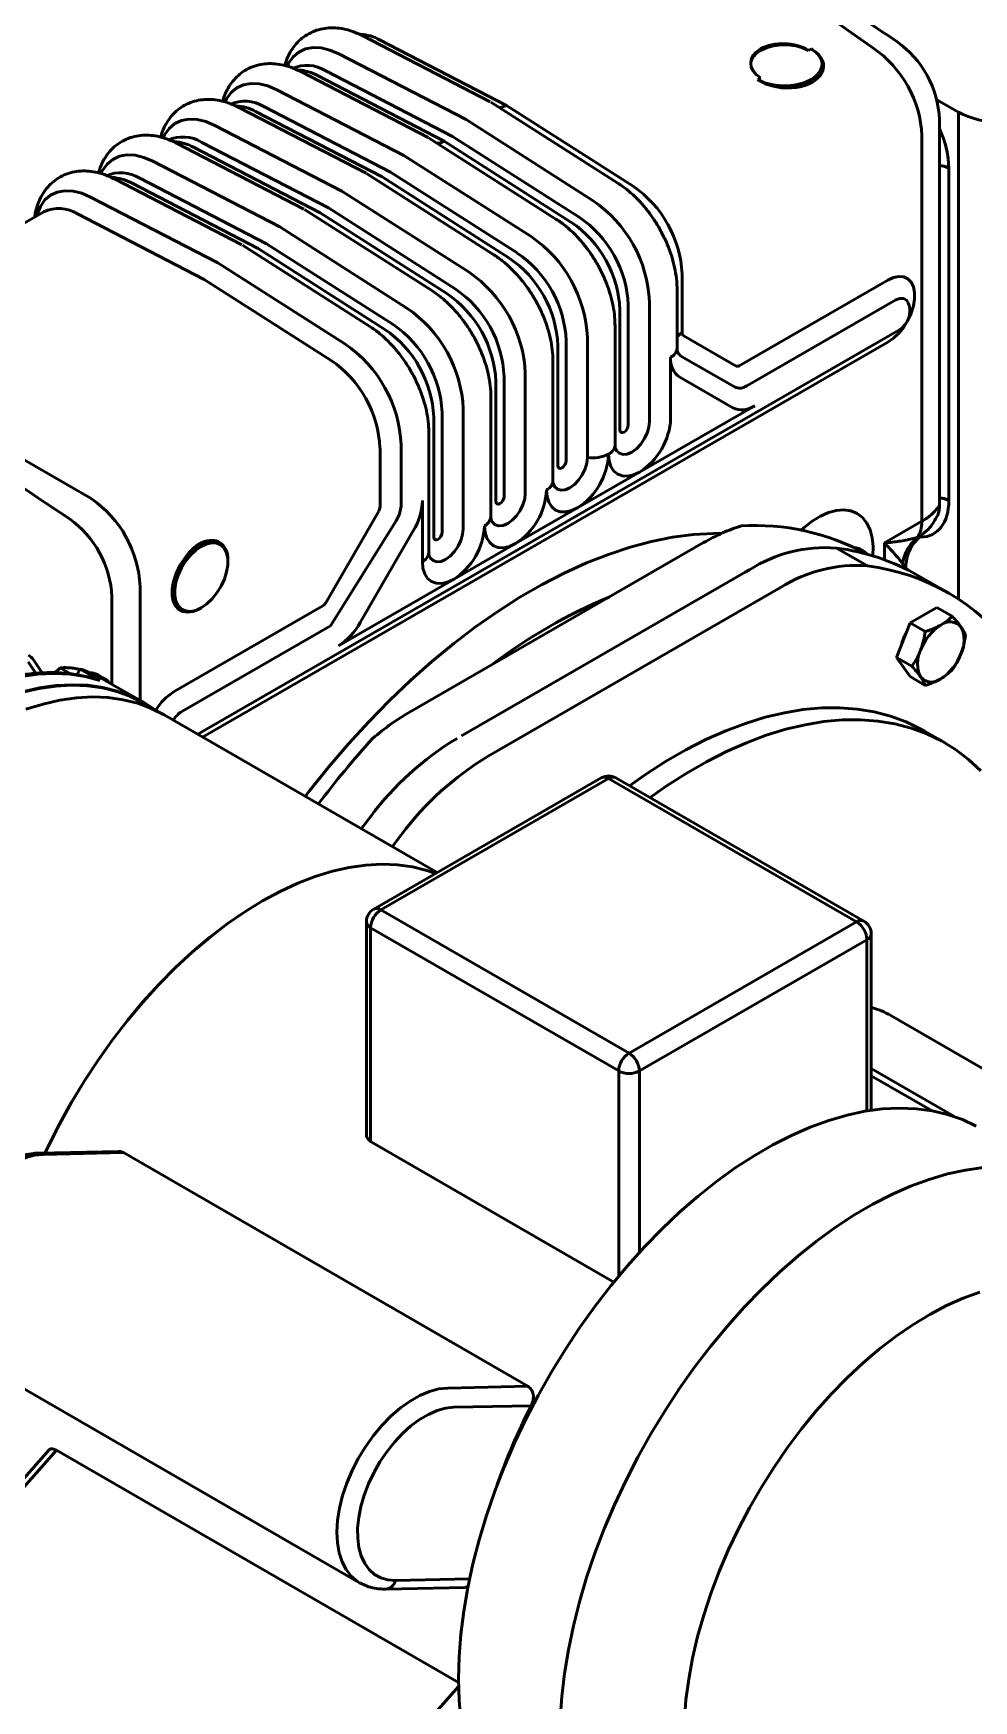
# Model space of a CAD drawing. Header units: millimetres. Extents: x 32504 to 36677, y 41990 to 42879.
# Drawn here: x 33449.7 to 33490.6, y 42725.8 to 42798.2 of the extents above; entities that cross this region are included whole.
import ezdxf

# ---------------------------------------------------------------- set-up
doc = ezdxf.new("R2010")
doc.units = ezdxf.units.MM
doc.layers.add('Net_dam', color=7, linetype='Continuous', lineweight=50)

msp = doc.modelspace()

# ---------------------------------------------------------------- linework, layer by layer
at = {"layer": 'Net_dam'}
for p, q in [((33480.9709, 42801.2798), (33486.185, 42797.6001)), ((33469.5603, 42795.265), (33464.0319, 42798.125)), ((33462.993, 42797.341), (33468.5134, 42794.4851)), ((33470.2642, 42795.1053), (33464.7614, 42797.9521)), ((33483.3822, 42797.4918), (33483.5004, 42797.56)), ((33483.5214, 42797.5477), (33483.5197, 42797.5487)), ((33483.5625, 42797.5223), (33483.5593, 42797.5242)), ((33466.8648, 42793.7105), (33461.3364, 42796.5705)), ((33462.427, 42796.6059), (33467.9298, 42793.7591)), ((33467.5687, 42793.5508), (33462.0659, 42796.3976)), ((33481.1868, 42796.2258), (33481.3051, 42796.294)), ((33481.2487, 42796.1917), (33481.2458, 42796.1863)), ((33460.2975, 42795.7865), (33465.818, 42792.9306)), ((33475.1124, 42791.7219), (33469.5853, 42795.2505)), ((33475.767, 42791.5921), (33470.2642, 42795.1053)), ((33488.9529, 42795.3522), (33489.896, 42794.8072)), ((33464.1693, 42792.1561), (33458.6409, 42795.0161)), ((33464.8733, 42791.9964), (33459.3704, 42794.8432)), ((33459.7316, 42795.0514), (33465.2344, 42792.2046)), ((33474.0339, 42790.9606), (33468.5134, 42794.4851)), ((33489.0737, 42777.7367), (33489.0737, 42794.4891)), ((33489.896, 42794.8072), (33489.896, 42773.6591)), ((33457.6021, 42794.2321), (33463.1225, 42791.3762)), ((33472.4169, 42790.1674), (33466.8898, 42793.6961)), ((33467.9298, 42793.7591), (33473.4327, 42790.2459)), ((33488.3115, 42793.7823), (33488.3115, 42777.0355)), ((33461.4739, 42790.6016), (33455.9455, 42793.4616)), ((33462.1778, 42790.4419), (33456.675, 42793.2887)), ((33457.0361, 42793.497), (33462.5389, 42790.6502)), ((33471.3384, 42789.4062), (33465.818, 42792.9306)), ((33473.0715, 42790.0377), (33467.5687, 42793.5508)), ((33454.9066, 42792.6776), (33460.427, 42789.8217)), ((33465.2344, 42792.2046), (33470.7372, 42788.6915)), ((33489.478, 42777.9443), (33489.478, 42792.3815)), ((33458.7784, 42789.0471), (33453.25, 42791.9072)), ((33459.4823, 42788.8875), (33453.9795, 42791.7343)), ((33454.3406, 42791.9425), (33459.8434, 42789.0957)), ((33469.7215, 42788.613), (33464.1944, 42792.1416)), ((33470.3761, 42788.4832), (33464.8733, 42791.9964)), ((33452.2111, 42791.1231), (33457.7316, 42788.2672)), ((33468.6429, 42787.8517), (33463.1225, 42791.3762)), ((33450.1765, 42790.4817), (33439.7584, 42784.4736)), ((33451.6452, 42790.3881), (33457.148, 42787.5413)), ((33467.026, 42787.0585), (33461.4989, 42790.5872)), ((33467.6806, 42786.9288), (33462.1778, 42790.4419)), ((33462.5389, 42790.6502), (33468.0417, 42787.137)), ((33465.9475, 42786.2973), (33460.427, 42789.8217)), ((33464.3305, 42785.504), (33458.8034, 42789.0327)), ((33464.9851, 42785.3743), (33459.4823, 42788.8875)), ((33459.8434, 42789.0957), (33465.3463, 42785.5826)), ((33463.252, 42784.7428), (33457.7316, 42788.2672)), ((33457.148, 42787.5413), (33462.6508, 42784.0281)), ((33477.8935, 42785.2259), (33477.8935, 42787.7743)), ((33486.8343, 42787.5182), (33480.3748, 42783.793)), ((33475.5591, 42786.4281), (33475.5591, 42781.2243)), ((33476.4793, 42781.3663), (33476.4793, 42786.5702)), ((33477.6788, 42784.5528), (33477.6788, 42787.1012)), ((33480.7113, 42782.925), (33487.1709, 42786.6501)), ((33487.7164, 42786.5302), (33487.7167, 42786.5278)), ((33475.198, 42781.016), (33475.198, 42786.2199)), ((33456.8606, 42767.7859), (33487.3101, 42785.346)), ((33473.7838, 42779.8119), (33473.7838, 42785.0157)), ((33474.9833, 42780.3429), (33474.9833, 42785.5468)), ((33480.2471, 42783.7804), (33477.9464, 42785.109)), ((33457.075, 42767.662), (33486.8343, 42784.824)), ((33472.5025, 42779.4616), (33472.5025, 42784.6654)), ((33472.8637, 42784.8737), (33472.8637, 42779.6698)), ((33472.2879, 42778.7885), (33472.2879, 42783.9923)), ((33477.3995, 42781.5084), (33477.3995, 42784.1638)), ((33477.8703, 42784.2003), (33480.171, 42782.8717)), ((33469.8071, 42777.9071), (33469.8071, 42783.1109)), ((33470.1682, 42783.3192), (33470.1682, 42778.1154)), ((33471.0884, 42778.2574), (33471.0884, 42783.4612)), ((33477.7942, 42783.2915), (33480.0949, 42781.9629)), ((33469.5924, 42777.234), (33469.5924, 42782.4378)), ((33452.2328, 42778.0201), (33446.4412, 42781.3668)), ((33467.1116, 42776.3527), (33467.1116, 42781.5565)), ((33467.4727, 42781.7647), (33467.4727, 42776.5609)), ((33468.3929, 42776.703), (33468.3929, 42781.9068)), ((33481.0479, 42782.0569), (33476.0517, 42779.1756)), ((33466.8969, 42775.6796), (33466.8969, 42780.8834)), ((33464.7773, 42780.2103), (33464.7773, 42777.6619)), ((33465.6974, 42777.8039), (33465.6974, 42780.3523)), ((33476.0517, 42779.1756), (33473.3563, 42777.6212)), ((33466.6176, 42777.946), (33466.6176, 42775.2905)), ((33464.7244, 42777.484), (33462.4237, 42773.5018)), ((33462.6326, 42772.4991), (33465.4736, 42777.0512)), ((33473.3563, 42777.6212), (33470.6608, 42776.0667)), ((33488.3115, 42777.0355), (33486.6835, 42776.0966)), ((33463.9221, 42772.6362), (33466.2229, 42776.6184)), ((33488.2384, 42776.4073), (33488.1168, 42776.3422)), ((33488.2567, 42776.4171), (33488.2384, 42776.4073)), ((33466.0901, 42768.7646), (33478.8245, 42776.1085)), ((33470.6608, 42776.0667), (33467.9653, 42774.5123)), ((33485.9414, 42775.0975), (33484.595, 42775.8756)), ((33485.9765, 42775.5943), (33485.7461, 42775.7626)), ((33486.6835, 42775.3677), (33486.6835, 42776.0966)), ((33458.1723, 42775.3023), (33458.1714, 42775.3675)), ((33468.314, 42767.7154), (33480.6397, 42774.8236)), ((33480.8301, 42774.9334), (33480.6397, 42774.8236)), ((33487.6145, 42774.9698), (33487.6145, 42775.0962)), ((33454.3592, 42769.2503), (33454.3592, 42774.2023)), ((33455.91, 42774.7402), (33456.0138, 42774.7035)), ((33467.9653, 42774.5123), (33462.9692, 42771.631)), ((33469.4699, 42766.8276), (33482.1765, 42774.1554)), ((33489.4851, 42773.9112), (33488.1388, 42774.6893)), ((33453.1341, 42773.763), (33453.1341, 42769.9582)), ((33462.296, 42773.3671), (33455.8364, 42769.642)), ((33456.9396, 42773.2359), (33456.9966, 42773.2677)), ((33487.7959, 42772.6259), (33488.9631, 42773.299)), ((33488.9631, 42773.299), (33489.6246, 42772.9167)), ((33456.173, 42768.7739), (33462.6326, 42772.4991)), ((33487.2123, 42771.1227), (33487.7959, 42772.6259)), ((33487.7959, 42772.6259), (33488.4574, 42772.2436)), ((33450.107, 42770.4479), (33449.7238, 42771.026)), ((33450.8904, 42770.6645), (33450.6528, 42770.4558)), ((33451.3363, 42770.4068), (33450.8904, 42770.6645)), ((33451.6168, 42770.3705), (33451.7573, 42770.6138)), ((33452.6054, 42770.1237), (33451.7573, 42770.6138)), ((33451.9012, 42770.5739), (33451.8132, 42770.5904)), ((33451.9443, 42770.5489), (33451.9012, 42770.5739)), ((33487.2123, 42771.1227), (33487.8738, 42770.7404)), ((33487.7959, 42770.2926), (33487.2123, 42771.1227)), ((33452.8434, 42770.1837), (33452.5059, 42770.3787)), ((33454.516, 42769.1597), (33452.8198, 42770.1399)), ((33487.7959, 42770.2926), (33488.4574, 42769.9104)), ((33455.1975, 42768.7411), (33454.5053, 42769.1411)), ((33455.4039, 42768.6277), (33467.2557, 42761.7788)), ((33489.3181, 42767.4071), (33488.4206, 42767.9258)), ((33474.3868, 42765.8912), (33464.5034, 42760.1915)), ((33464.8206, 42760.16), (33474.704, 42765.8596)), ((33474.704, 42765.8596), (33485.4747, 42759.6354)), ((33485.7925, 42759.6667), (33475.0217, 42765.8909)), ((33464.3587, 42764.2054), (33463.9561, 42763.6797)), ((33465.3025, 42762.9016), (33465.705, 42763.4274)), ((33464.1856, 42759.6415), (33464.1856, 42750.4269)), ((33475.5914, 42753.9357), (33464.8206, 42760.16)), ((33485.4747, 42759.6354), (33475.5914, 42753.9357)), ((33464.3714, 42759.3824), (33475.1421, 42753.1581)), ((33464.3714, 42750.0902), (33464.3714, 42759.3824)), ((33486.1097, 42751.4502), (33486.1097, 42759.1169)), ((33476.0401, 42753.1579), (33485.9235, 42758.8575)), ((33485.9235, 42758.8575), (33485.9235, 42751.4212)), ((33497.4078, 42749.531), (33486.9652, 42755.5655)), ((33475.1421, 42753.1581), (33475.1421, 42744.2429)), ((33476.0401, 42745.2726), (33476.0401, 42753.1579)), ((33486.1097, 42753.2594), (33489.6918, 42751.1894)), ((33486.1097, 42752.9548), (33488.7494, 42751.4294)), ((33453.4193, 42749.6658), (33449.9532, 42749.5922)), ((33450.1615, 42749.5369), (33453.6395, 42749.6107)), ((33453.6395, 42749.6107), (33471.2031, 42739.4611)), ((33474.9319, 42743.9874), (33464.3714, 42750.0902)), ((33446.3236, 42741.0802), (33463.8871, 42730.9306)), ((33471.2031, 42739.4611), (33467.725, 42739.3872)), ((33467.9789, 42738.5483), (33471.3445, 42738.6198)), ((33450.3929, 42736.6917), (33446.9628, 42732.8083)), ((33447.2439, 42732.7427), (33450.7219, 42736.6805)), ((33450.7219, 42736.6805), (33468.1877, 42726.5873)), ((33463.8871, 42730.9306), (33463.9163, 42730.9141)), ((33465.0157, 42730.6524), (33468.4818, 42730.726)), ((33468.6629, 42731.0961), (33465.451, 42731.0279)), ((33468.19, 42726.4228), (33464.8074, 42722.5931))]:
    msp.add_line(p, q, dxfattribs=at)
at = {"layer": 'Net_dam', "flags": 128}
for points in [[(33462.993, 42797.341), (33462.6048, 42797.5075), (33462.2286, 42797.5998), (33461.8731, 42797.6159), (33461.5465, 42797.5554), (33461.2562, 42797.4196), (33461.0091, 42797.2117), (33460.8107, 42796.9364), (33460.746, 42796.8087)], [(33480.8774, 42796.8943), (33480.8868, 42796.9878), (33480.9602, 42797.1726), (33481.1029, 42797.3433), (33481.3078, 42797.4915), (33481.5647, 42797.6096), (33481.8605, 42797.6918), (33482.1807, 42797.734), (33482.5091, 42797.7341), (33482.8293, 42797.692), (33483.1252, 42797.6099), (33483.3822, 42797.4918)], [(33483.5004, 42797.56), (33483.7154, 42797.4066), (33483.8704, 42797.2307), (33483.9587, 42797.0401), (33483.9765, 42796.843), (33483.9228, 42796.6481), (33483.8001, 42796.4639), (33483.6138, 42796.2985), (33483.372, 42796.159), (33483.0852, 42796.0516), (33482.766, 42795.981), (33482.4284, 42795.9502), (33482.087, 42795.9607), (33481.7569, 42796.0118), (33481.4524, 42796.1015), (33481.1868, 42796.2258)], [(33483.5593, 42797.5242), (33483.7668, 42797.3583), (33483.9075, 42797.1706), (33483.9749, 42796.9698), (33483.9657, 42796.7653), (33483.8804, 42796.5667), (33483.723, 42796.3834), (33483.5009, 42796.224), (33483.2246, 42796.096), (33482.9069, 42796.0053), (33482.5629, 42795.9563), (33482.2086, 42795.9512), (33481.8608, 42795.9903), (33481.5357, 42796.0717), (33481.2487, 42796.1917)], [(33483.5593, 42797.5242), (33483.7662, 42797.3583), (33483.9064, 42797.1706), (33483.9734, 42796.97), (33483.964, 42796.7656), (33483.8786, 42796.5673), (33483.7212, 42796.3842), (33483.4993, 42796.2249), (33483.2232, 42796.097), (33482.9059, 42796.0063), (33482.5622, 42795.9573), (33482.2083, 42795.952), (33481.8607, 42795.9909), (33481.5358, 42796.072), (33481.2487, 42796.1917)], [(33460.2975, 42795.7865), (33459.9093, 42795.953), (33459.5331, 42796.0454), (33459.1776, 42796.0615), (33458.851, 42796.0009), (33458.5608, 42795.8651), (33458.3136, 42795.6572), (33458.1152, 42795.3819), (33458.0506, 42795.2543)], [(33457.6021, 42794.2321), (33457.2138, 42794.3986), (33456.8376, 42794.4909), (33456.4821, 42794.507), (33456.1555, 42794.4464), (33455.8653, 42794.3107), (33455.6182, 42794.1027), (33455.4198, 42793.8275), (33455.3551, 42793.6998)], [(33454.9066, 42792.6776), (33454.5184, 42792.8441), (33454.1422, 42792.9365), (33453.7867, 42792.9525), (33453.4601, 42792.892), (33453.1698, 42792.7562), (33452.9227, 42792.5483), (33452.7243, 42792.273), (33452.6596, 42792.1454)], [(33452.2111, 42791.1231), (33451.8229, 42791.2896), (33451.4467, 42791.382), (33451.0912, 42791.3981), (33450.7646, 42791.3375), (33450.4744, 42791.2017), (33450.2272, 42790.9938), (33450.0288, 42790.7186), (33449.8838, 42790.3823), (33449.8587, 42790.2984)], [(33486.8343, 42784.824), (33487.077, 42784.9934), (33487.309, 42785.2142), (33487.5203, 42785.4769), (33487.7017, 42785.7699), (33487.8451, 42786.0805), (33487.9443, 42786.395), (33487.9951, 42786.6997), (33487.9951, 42786.9813), (33487.9443, 42787.2275), (33487.8451, 42787.4276), (33487.7017, 42787.5727), (33487.5203, 42787.6566), (33487.309, 42787.6755), (33487.077, 42787.6287), (33486.8343, 42787.5182)], [(33487.1709, 42786.6501), (33487.3512, 42786.7212), (33487.5139, 42786.7193), (33487.643, 42786.6448), (33487.7163, 42786.5306)], [(33475.0005, 42780.2013), (33475.0534, 42780.103), (33475.1748, 42779.9904), (33475.3331, 42779.9415), (33475.5174, 42779.9597), (33475.7152, 42780.0437), (33475.9129, 42780.1878), (33476.0972, 42780.3822), (33476.2555, 42780.6136), (33476.3769, 42780.8663), (33476.4533, 42781.123), (33476.4793, 42781.3663)], [(33475.5591, 42781.2243), (33475.5454, 42781.1366), (33475.5062, 42781.0464), (33475.4477, 42780.9675), (33475.3786, 42780.9118), (33475.3095, 42780.8878), (33475.2509, 42780.8992), (33475.2117, 42780.9442), (33475.198, 42781.016)], [(33474.704, 42779.9539), (33474.7299, 42779.6654), (33474.8066, 42779.4178), (33474.9311, 42779.2207), (33475.0987, 42779.0816), (33475.303, 42779.006), (33475.536, 42778.9966), (33475.7888, 42779.0539), (33476.0517, 42779.1756)], [(33472.305, 42778.6469), (33472.3579, 42778.5486), (33472.4794, 42778.436), (33472.6376, 42778.3871), (33472.8219, 42778.4052), (33473.0197, 42778.4892), (33473.2175, 42778.6333), (33473.4018, 42778.8277), (33473.56, 42779.0592), (33473.6815, 42779.3119), (33473.7578, 42779.5686), (33473.7838, 42779.8119)], [(33472.8637, 42779.6698), (33472.8499, 42779.5822), (33472.8108, 42779.492), (33472.7522, 42779.413), (33472.6831, 42779.3573), (33472.614, 42779.3333), (33472.5554, 42779.3447), (33472.5163, 42779.3897), (33472.5025, 42779.4616)], [(33469.6095, 42777.0924), (33469.6625, 42776.9941), (33469.7839, 42776.8815), (33469.9421, 42776.8326), (33470.1264, 42776.8508), (33470.3242, 42776.9348), (33470.522, 42777.0789), (33470.7063, 42777.2733), (33470.8646, 42777.5047), (33470.986, 42777.7574), (33471.0623, 42778.0141), (33471.0884, 42778.2574)], [(33470.1682, 42778.1154), (33470.1545, 42778.0277), (33470.1153, 42777.9375), (33470.0567, 42777.8586), (33469.9876, 42777.8028), (33469.9185, 42777.7789), (33469.86, 42777.7903), (33469.8208, 42777.8353), (33469.8071, 42777.9071)], [(33472.0085, 42778.3995), (33472.0344, 42778.1109), (33472.1111, 42777.8634), (33472.2357, 42777.6663), (33472.4033, 42777.5272), (33472.6075, 42777.4515), (33472.8405, 42777.4422), (33473.0933, 42777.4994), (33473.3563, 42777.6212)], [(33486.1851, 42775.5337), (33486.1954, 42775.9381), (33486.1541, 42776.3221), (33486.0608, 42776.6646), (33485.9178, 42776.958), (33485.7281, 42777.196), (33485.4959, 42777.3732), (33485.2263, 42777.4857), (33484.9254, 42777.5311), (33484.5996, 42777.5084), (33484.2563, 42777.418), (33483.9029, 42777.2619), (33483.5473, 42777.0437), (33483.1974, 42776.768), (33483.0717, 42776.6534)], [(33479.594, 42776.5159), (33479.2659, 42776.5131), (33478.3854, 42776.4604), (33477.4854, 42776.3424), (33476.5684, 42776.1594), (33475.6368, 42775.9118), (33474.6934, 42775.6004), (33473.7406, 42775.226), (33472.7812, 42774.7898), (33471.8177, 42774.2927), (33470.853, 42773.7364), (33469.8896, 42773.1222), (33468.9301, 42772.4519), (33467.9774, 42771.7274), (33467.0339, 42770.9506), (33466.1024, 42770.1237), (33465.1853, 42769.249), (33464.2853, 42768.329), (33463.4048, 42767.3661), (33462.5463, 42766.363), (33461.7121, 42765.3226), (33461.5276, 42765.0831)], [(33466.9141, 42775.538), (33466.967, 42775.4397), (33467.0884, 42775.327), (33467.2467, 42775.2781), (33467.431, 42775.2963), (33467.6288, 42775.3803), (33467.8265, 42775.5244), (33468.0108, 42775.7188), (33468.1691, 42775.9503), (33468.2905, 42776.2029), (33468.3669, 42776.4597), (33468.3929, 42776.703)], [(33467.4727, 42776.5609), (33467.459, 42776.4732), (33467.4198, 42776.3831), (33467.3613, 42776.3041), (33467.2922, 42776.2484), (33467.2231, 42776.2244), (33467.1645, 42776.2358), (33467.1254, 42776.2808), (33467.1116, 42776.3527)], [(33469.3131, 42776.845), (33469.339, 42776.5565), (33469.4157, 42776.3089), (33469.5402, 42776.1118), (33469.7078, 42775.9727), (33469.912, 42775.8971), (33470.1451, 42775.8877), (33470.3979, 42775.945), (33470.6608, 42776.0667)], [(33456.0138, 42774.7035), (33456.156, 42775.0113), (33456.3357, 42775.3017), (33456.5451, 42775.562), (33456.7751, 42775.7809), (33457.0156, 42775.9488), (33457.2562, 42776.0583), (33457.4862, 42776.1047), (33457.6956, 42776.0859), (33457.8753, 42776.0028), (33458.0175, 42775.859), (33458.1158, 42775.6607), (33458.1661, 42775.4167), (33458.1661, 42775.1376), (33458.1158, 42774.8355), (33458.0175, 42774.5238), (33457.8753, 42774.216), (33457.6956, 42773.9256), (33457.4862, 42773.6653), (33457.2562, 42773.4464), (33457.0156, 42773.2785), (33456.7751, 42773.169), (33456.5451, 42773.1226), (33456.3357, 42773.1414), (33456.156, 42773.2245), (33456.0138, 42773.3683), (33455.9155, 42773.5666), (33455.8652, 42773.8106), (33455.8652, 42774.0898), (33455.9155, 42774.3918), (33456.0138, 42774.7035)], [(33457.7546, 42776.1604), (33457.5792, 42776.2056), (33457.3839, 42776.2011), (33457.1752, 42776.1469), (33456.9596, 42776.0449), (33456.7439, 42775.8982), (33456.5352, 42775.7116), (33456.34, 42775.491), (33456.1645, 42775.2434)], [(33466.6176, 42775.2905), (33466.6435, 42775.002), (33466.7202, 42774.7544), (33466.8447, 42774.5573), (33467.0124, 42774.4183), (33467.2166, 42774.3426), (33467.4496, 42774.3332), (33467.7024, 42774.3905), (33467.9653, 42774.5123)], [(33456.9396, 42773.2359), (33456.9115, 42773.2207), (33456.6655, 42773.1194), (33456.4318, 42773.0825), (33456.2203, 42773.1113), (33456.0399, 42773.2047), (33455.8982, 42773.3587), (33455.8011, 42773.5669), (33455.7528, 42773.8205), (33455.7553, 42774.1088), (33455.8084, 42774.4197), (33455.91, 42774.7402)], [(33449.4956, 42770.9347), (33449.8164, 42770.4557), (33449.825, 42770.4425)], [(33452.6054, 42770.1237), (33451.9755, 42770.2921), (33451.3164, 42770.3942), (33450.6309, 42770.4295), (33449.9222, 42770.3979), (33449.1934, 42770.2995), (33448.4476, 42770.1349), (33447.6883, 42769.9046), (33446.9186, 42769.6097), (33446.1421, 42769.2515), (33445.3622, 42768.8317), (33444.5822, 42768.3519), (33443.8057, 42767.8145), (33443.036, 42767.2217), (33442.2767, 42766.5761), (33441.5309, 42765.8806), (33440.8021, 42765.1384), (33440.0934, 42764.3526), (33439.408, 42763.5267), (33438.7488, 42762.6643), (33438.1189, 42761.7694)], [(33449.2459, 42769.6134), (33449.9804, 42769.7799), (33450.6987, 42769.8821), (33451.3978, 42769.9196), (33452.0747, 42769.8924), (33452.7265, 42769.8005), (33453.3503, 42769.6443), (33453.9436, 42769.4245), (33454.5038, 42769.142), (33454.5053, 42769.1411)], [(33454.9269, 42768.8975), (33454.5145, 42769.1605), (33453.9536, 42769.4434), (33453.3596, 42769.6635), (33452.7349, 42769.8199), (33452.0823, 42769.9119), (33451.4045, 42769.9392), (33450.7045, 42769.9016), (33449.9852, 42769.7992), (33449.2498, 42769.6326)], [(33449.3967, 42768.8693), (33450.1444, 42769.0993), (33450.8791, 42769.2658), (33451.5976, 42769.368), (33452.2969, 42769.4056), (33452.974, 42769.3784), (33453.626, 42769.2864), (33454.2501, 42769.1302), (33454.8436, 42768.9103), (33455.4039, 42768.6277)], [(33475.6102, 42765.5508), (33476.311, 42766.0433), (33477.1819, 42766.603), (33478.0543, 42767.1061), (33478.9252, 42767.5509), (33479.7919, 42767.9359), (33480.6514, 42768.2599), (33481.5011, 42768.5219), (33482.3381, 42768.7209), (33483.1597, 42768.8564), (33483.9633, 42768.9279), (33484.7461, 42768.9351), (33485.5057, 42768.878), (33486.2396, 42768.7569), (33486.9453, 42768.5721), (33487.6206, 42768.3242), (33488.2633, 42768.0141), (33488.4206, 42767.9258)], [(33476.5078, 42765.0321), (33477.2086, 42765.5246), (33478.0795, 42766.0843), (33478.9518, 42766.5874), (33479.8228, 42767.0322), (33480.6894, 42767.4172), (33481.549, 42767.7412), (33482.3987, 42768.0032), (33483.2357, 42768.2022), (33484.0573, 42768.3377), (33484.8608, 42768.4092), (33485.6437, 42768.4164), (33486.4033, 42768.3593), (33487.1371, 42768.2382), (33487.8429, 42768.0534), (33488.5182, 42767.8055), (33489.1609, 42767.4954), (33489.7689, 42767.1239), (33490.3401, 42766.6925), (33490.8728, 42766.2024)], [(33467.1878, 42761.7396), (33466.816, 42761.8686), (33466.1919, 42762.0248), (33465.5399, 42762.1168), (33464.8628, 42762.144), (33464.1635, 42762.1064), (33463.445, 42762.0042), (33462.7103, 42761.8377), (33461.9626, 42761.6077), (33461.2051, 42761.3152), (33460.441, 42760.9614), (33459.6737, 42760.5479), (33458.9064, 42760.0764), (33458.1423, 42759.5489), (33457.3848, 42758.9677), (33456.6371, 42758.3353), (33455.9024, 42757.6544), (33455.1839, 42756.9279), (33454.4846, 42756.1589), (33453.8075, 42755.3507), (33453.1555, 42754.5068), (33452.5314, 42753.6308), (33451.9379, 42752.7264), (33451.3776, 42751.7975), (33450.8528, 42750.8481), (33450.3657, 42749.8822), (33450.2311, 42749.5981)], [(33467.1822, 42761.7364), (33466.8138, 42761.864), (33466.1899, 42762.0202), (33465.5381, 42762.1121), (33464.8612, 42762.1394), (33464.1621, 42762.1018), (33463.4438, 42761.9996), (33462.7093, 42761.8331), (33461.9619, 42761.6032), (33461.2046, 42761.3108), (33460.4408, 42760.9572), (33459.6737, 42760.5438), (33458.9066, 42760.0724), (33458.1428, 42759.5451), (33457.3855, 42758.9641), (33456.638, 42758.3319), (33455.9036, 42757.6512), (33455.1852, 42756.9249), (33454.4861, 42756.1561), (33453.8093, 42755.3482), (33453.1575, 42754.5045), (33452.5336, 42753.6287), (33451.9403, 42752.7246), (33451.3801, 42751.796), (33450.8555, 42750.8469), (33450.3686, 42749.8813), (33450.2344, 42749.5981)], [(33468.2872, 42724.9323), (33468.212, 42725.8273), (33468.1869, 42726.7547), (33468.212, 42727.7111), (33468.2872, 42728.6928), (33468.4122, 42729.6961), (33468.5866, 42730.7173), (33468.8096, 42731.7524), (33469.0805, 42732.7976), (33469.3982, 42733.8489), (33469.7616, 42734.9023), (33470.1692, 42735.9539), (33470.6195, 42736.9996), (33471.1108, 42738.0356), (33471.6412, 42739.0579), (33472.2088, 42740.0626), (33472.8114, 42741.046), (33473.4467, 42742.0043), (33474.1123, 42742.9339), (33474.8057, 42743.8312), (33475.5243, 42744.693), (33476.2653, 42745.516), (33477.026, 42746.2969), (33477.8035, 42747.0329), (33478.5949, 42747.7213), (33479.3971, 42748.3593), (33480.2071, 42748.9446), (33481.0219, 42749.4749), (33481.8384, 42749.9484), (33482.6534, 42750.3631), (33483.464, 42750.7175), (33484.267, 42751.0103), (33485.0595, 42751.2403), (33485.8383, 42751.4068), (33486.6006, 42751.5089), (33487.3436, 42751.5465), (33488.0643, 42751.5193), (33488.76, 42751.4275), (33489.4282, 42751.2713), (33490.0663, 42751.0514), (33490.6719, 42750.7686)], [(33446.302, 42741.0929), (33446.2305, 42741.1384), (33445.964, 42741.3632), (33445.7408, 42741.6484), (33445.5643, 42741.9895), (33445.4372, 42742.3813), (33445.3617, 42742.8174), (33445.3389, 42743.2911), (33445.3691, 42743.7949), (33445.4518, 42744.3207), (33445.5859, 42744.8604), (33445.7691, 42745.4054), (33445.9985, 42745.9471), (33446.2707, 42746.477), (33446.5811, 42746.9867), (33446.925, 42747.4682), (33447.297, 42747.9138), (33447.6911, 42748.3166), (33448.1012, 42748.6702), (33448.5208, 42748.9691), (33448.9432, 42749.2084), (33449.3618, 42749.3845), (33449.7701, 42749.4946), (33450.1615, 42749.5369)], [(33490.9649, 42748.9618), (33490.1987, 42748.8558), (33489.4161, 42748.6852), (33488.6199, 42748.4506), (33487.8132, 42748.1527), (33486.9992, 42747.7929), (33486.1808, 42747.3724), (33485.3612, 42746.8928), (33484.5436, 42746.356), (33483.731, 42745.7641), (33482.9266, 42745.1192), (33482.1333, 42744.4238), (33481.3543, 42743.6806), (33480.5925, 42742.8925), (33479.8508, 42742.0623), (33479.132, 42741.1933), (33478.4388, 42740.2888), (33477.774, 42739.3523), (33477.1399, 42738.3872), (33476.5392, 42737.3973), (33475.9739, 42736.3864), (33475.4464, 42735.3582), (33474.9585, 42734.3167), (33474.5122, 42733.266), (33474.1092, 42732.2099), (33473.7509, 42731.1525), (33473.4388, 42730.0979), (33473.1741, 42729.0499), (33472.9577, 42728.0128), (33472.7904, 42726.9903), (33472.673, 42725.9864), (33472.6059, 42725.0049)], [(33490.8269, 42743.5528), (33490.1082, 42743.2903), (33489.3822, 42742.966), (33488.6522, 42742.5815), (33487.9218, 42742.1384), (33487.1944, 42741.639), (33486.4736, 42741.0856), (33485.7627, 42740.4809), (33485.0651, 42739.8277), (33484.3842, 42739.1292), (33483.7232, 42738.3887), (33483.0852, 42737.6097), (33482.4734, 42736.7959), (33481.8905, 42735.9513), (33481.3395, 42735.0798), (33480.8228, 42734.1855), (33480.3431, 42733.2728), (33479.9024, 42732.346), (33479.5031, 42731.4095), (33479.1469, 42730.4678), (33478.8356, 42729.5253), (33478.5706, 42728.5867), (33478.3532, 42727.6562), (33478.1845, 42726.7384), (33478.0652, 42725.8376), (33477.996, 42724.9582)], [(33467.725, 42739.3872), (33467.3336, 42739.3449), (33466.9253, 42739.2349), (33466.5067, 42739.0588), (33466.0843, 42738.8194), (33465.6647, 42738.5206), (33465.2546, 42738.167), (33464.8605, 42737.7642), (33464.4885, 42737.3185), (33464.1446, 42736.837), (33463.8342, 42736.3273), (33463.5621, 42735.7975), (33463.3326, 42735.2557), (33463.1494, 42734.7108), (33463.0153, 42734.1711), (33462.9326, 42733.6452), (33462.9024, 42733.1415), (33462.9252, 42732.6678), (33463.0007, 42732.2316), (33463.1278, 42731.8399), (33463.3043, 42731.4987), (33463.5275, 42731.2135), (33463.794, 42730.9888), (33463.8871, 42730.9306)], [(33465.451, 42731.0279), (33465.119, 42731.0528), (33464.8143, 42731.1416), (33464.5421, 42731.2928), (33464.3071, 42731.5038), (33464.1133, 42731.771), (33463.9641, 42732.0898), (33463.8619, 42732.4548), (33463.8085, 42732.8597), (33463.8048, 42733.2977), (33463.8509, 42733.7611), (33463.9461, 42734.242), (33464.0886, 42734.7324), (33464.276, 42735.2237), (33464.5052, 42735.7075), (33464.7722, 42736.1756), (33465.0725, 42736.6199), (33465.4008, 42737.033), (33465.7516, 42737.4076), (33466.1189, 42737.7374), (33466.4964, 42738.0167), (33466.8777, 42738.2408), (33467.2561, 42738.4058), (33467.6253, 42738.5089), (33467.9789, 42738.5483)]]:
    msp.add_lwpolyline(points, dxfattribs=at)
at = {"layer": 'Net_dam'}
for centre, radius, start, end in [((33463.812, 42796.2309), 1.9657, 61.120018, 86.422289), ((33483.4334, 42793.5664), 4.8829, 2.534706, 55.699693), ((33484.6703, 42794.282), 4.4082, 2.692267, 54.687917), ((33461.6063, 42795.2972), 1.5447, 57.906635, 114.801602), ((33461.1165, 42794.6764), 1.9657, 61.120018, 86.422289), ((33482.7017, 42797.4464), 1.5716, 275.374565, 324.568936), ((33458.9108, 42793.7428), 1.5447, 57.906635, 114.801602), ((33458.4211, 42793.1219), 1.9657, 61.120018, 86.422289), ((33491.6947, 42798.2655), 3.8981, 242.519926, 296.868686), ((33456.2154, 42792.1883), 1.5447, 57.906635, 114.801602), ((33455.7256, 42791.5675), 1.9657, 61.120018, 86.422289), ((33453.5199, 42790.6338), 1.5447, 57.906635, 114.801602), ((33453.0301, 42790.013), 1.9657, 61.120018, 86.422289), ((33473.0153, 42787.5584), 4.8829, 2.534706, 55.699693), ((33470.8694, 42786.3218), 5.6154, 2.534706, 55.699693), ((33450.8244, 42789.0794), 1.5447, 57.906635, 114.801602), ((33470.3199, 42786.0039), 4.8829, 2.534706, 55.699693), ((33470.681, 42786.2122), 4.8829, 2.534706, 55.699693), ((33468.174, 42784.7674), 5.6154, 2.534706, 55.699693), ((33467.9855, 42784.6577), 4.8829, 2.534706, 55.699693), ((33467.6244, 42784.4495), 4.8829, 2.534706, 55.699693), ((33465.2901, 42783.1033), 4.8829, 2.534706, 55.699693), ((33465.4785, 42783.2129), 5.6154, 2.534706, 55.699693), ((33464.9289, 42782.895), 4.8829, 2.534706, 55.699693), ((33486.8343, 42786.1711), 0.9525, 299.971751, 22.203225), ((33462.783, 42781.6585), 5.6154, 2.534706, 55.699693), ((33462.2335, 42781.3405), 4.8829, 2.534706, 55.699693), ((33462.5946, 42781.5488), 4.8829, 2.534706, 55.699693), ((33478.1871, 42784.6777), 0.6219, 118.171248, 144.81489), ((33478.0213, 42785.2133), 0.1284, 174.385303, 234.312653), ((33460.0876, 42780.104), 5.6154, 2.534706, 55.699693), ((33477.1998, 42784.6019), 0.4815, 294.497122, 354.143188), ((33478.0892, 42784.5586), 0.4199, 200.833847, 238.581579), ((33459.8991, 42779.9943), 4.8829, 2.534706, 55.699693), ((33478.3534, 42784.07), 0.9585, 174.385303, 234.312653), ((33480.3, 42783.8975), 0.1285, 245.679281, 305.585406), ((33480.3949, 42783.3671), 0.5437, 245.679281, 305.585406), ((33474.4762, 42781.6416), 2.9263, 302.575141, 357.390772), ((33480.4899, 42782.8368), 0.959, 245.679281, 305.585406), ((33471.7807, 42780.0871), 2.9263, 302.575141, 357.390772), ((33474.0324, 42781.2531), 1.4625, 260.214438, 297.335961), ((33474.5044, 42780.3921), 0.4815, 294.497122, 354.143188), ((33471.8089, 42778.8376), 0.4815, 294.497122, 354.143188), ((33449.4811, 42773.9863), 4.8829, 2.534706, 55.699693), ((33464.1409, 42777.8571), 1.5574, 328.838295, 358.042591), ((33463.8723, 42778.0398), 2.7469, 328.838295, 358.042591), ((33469.0853, 42778.5327), 2.9263, 302.575141, 357.390772), ((33448.737, 42773.5593), 4.4019, 2.652151, 54.728033), ((33464.4095, 42777.6745), 0.368, 328.838295, 358.042591), ((33469.1134, 42777.2832), 0.4815, 294.497122, 354.143188), ((33466.3898, 42776.9782), 2.9263, 302.575141, 357.390772), ((33481.0717, 42766.825), 10.0309, 61.734763, 93.473152), ((33457.3041, 42775.4176), 0.8687, 356.69598, 58.763684), ((33466.4427, 42775.7109), 0.4553, 292.590229, 356.050081), ((33484.1159, 42769.7964), 6.098, 85.49414, 122.60476), ((33483.3922, 42766.3963), 9.5553, 60.214845, 82.768569), ((33485.3119, 42775.1603), 0.7425, 53.742139, 86.733343), ((33481.4536, 42767.7825), 9.0074, 60.402701, 60.990077), ((33485.6136, 42774.9853), 0.706, 60.127725, 72.845385), ((33458.633, 42773.6786), 2.9226, 147.628864, 158.701316), ((33485.4623, 42769.0184), 6.098, 85.49414, 122.60476), ((33484.7756, 42765.7618), 9.4083, 37.106798, 82.882446), ((33462.1013, 42773.6795), 0.3681, 301.92729, 331.126177), ((33483.671, 42752.3647), 23.1759, 112.703951, 127.23955), ((33489.5287, 42772.0409), 0.6288, 40.540415, 129.211974), ((33461.5161, 42773.963), 2.7476, 301.92729, 331.126177), ((33489.4217, 42771.1786), 2.0575, 151.184611, 166.37966), ((33490.3125, 42770.6815), 2.1921, 122.609714, 159.758933), ((33488.8405, 42771.8662), 1.3038, 333.423866, 26.576134), ((33449.1996, 42770.6676), 0.635, 34.357005, 59.977114), ((33489.4219, 42770.8566), 1.3038, 153.423866, 206.576134), ((33487.9498, 42772.0413), 2.1921, 302.609714, 339.758933), ((33450.0056, 42765.2562), 5.6367, 62.613437, 71.894661), ((33452.1938, 42769.8204), 0.6396, 60.791172, 91.888071), ((33450.0466, 42765.3409), 5.5426, 59.977361, 62.58641), ((33452.5442, 42769.666), 0.5976, 35.201863, 84.787381), ((33488.7337, 42770.682), 0.6288, 220.540415, 309.211974), ((33457.0937, 42767.6269), 2.3751, 121.962519, 149.593332), ((33456.8072, 42767.7624), 1.1939, 122.085456, 147.960134), ((33496.5834, 42738.692), 43.2243, 138.02145, 142.920658), ((33475.0559, 42756.1454), 13.3938, 121.169789, 143.003197), ((33476.4022, 42755.3674), 13.3938, 121.169789, 143.003197), ((33474.704, 42765.3411), 0.635, 59.977114, 119.971751), ((33474.518, 42765.6003), 0.3191, 54.351521, 114.278687), ((33474.8893, 42765.6071), 0.3132, 64.987334, 126.263808), ((33464.8206, 42759.6415), 0.635, 119.971751, 180), ((33464.5032, 42759.6731), 0.3192, 185.683062, 245.597518), ((33465.3458, 42759.338), 0.9754, 122.575141, 177.390772), ((33464.6346, 42759.9006), 0.3191, 54.351521, 114.278687), ((33485.659, 42759.3928), 0.3047, 64.031564, 127.219578), ((33484.9482, 42758.8132), 0.9763, 2.60173, 57.364175), ((33485.4747, 42759.1169), 0.635, 0, 59.977114), ((33485.7978, 42759.1443), 0.3131, 293.667929, 354.972381), ((33485.2378, 42752.569), 3.4588, 60.037519, 75.398616), ((33476.1165, 42753.1137), 0.9754, 122.575141, 177.390772), ((33475.0648, 42753.1136), 0.9763, 2.60173, 57.364175), ((33475.5914, 42754.0246), 0.976, 242.592623, 297.373289), ((33449.9599, 42749.1976), 0.3947, 59.288775, 90.951725), ((33495.7245, 42726.0705), 27.4202, 152.763318, 160.869398), ((33464.9671, 42731.1488), 0.4987, 275.563833, 345.976462)]:
    msp.add_arc(centre, radius, start, end, dxfattribs=at)
for centre, major_axis, ratio, start_param, end_param in [((33468.1214, 42807.7439), (42.8588, -27.4268), 0.0429903, 1.1366676, 1.2766438), ((33482.3436, 42796.8929), (1.4673, -0.0703), 0.6066837, 0.8139359, 3.9555285), ((33482.4033, 42796.8548), (1.6377, -0.0805), 0.6066366, 0.8146361, 0.866893), ((33482.405, 42796.8537), (1.6377, -0.0805), 0.6066366, 6.0389332, 7.0992878), ((33482.4033, 42796.8548), (1.6377, -0.0805), 0.6066366, 3.9054381, 3.9576951), ((33482.405, 42796.8537), (1.6377, -0.0805), 0.6066366, 3.9562287, 5.0165832), ((33482.3442, 42796.8925), (1.7138, -0.0821), 0.6066837, 5.0402321, 6.0124155), ((33470.2642, 42795.8841), (0.4759, 0.8258), 0.5776782, 3.4509823, 3.9257948), ((33487.2173, 42793.6492), (-1.5861, 2.7504), 0.5857195, 3.9347663, 4.5421621), ((33467.5687, 42794.3297), (0.4759, 0.8258), 0.5776782, 3.4509823, 3.9257948), ((33432.1819, 42787.0178), (42.8588, -27.4268), 0.0429903, 1.1366676, 1.2766438), ((33487.2173, 42779.2896), (-1.6099, 2.7916), 0.5685757, 2.8311002, 3.9198935)]:
    msp.add_ellipse(centre, major_axis=major_axis, ratio=ratio, start_param=start_param, end_param=end_param, dxfattribs=at)
for points, knots in [([(33464.0319, 42798.125), (33463.9567, 42798.1619), (33463.7453, 42798.2659), (33463.4043, 42798.3843), (33463.0153, 42798.463), (33462.6488, 42798.4819), (33462.2858, 42798.4442), (33461.9342, 42798.3454), (33461.6045, 42798.1836), (33461.3154, 42797.9699), (33461.0684, 42797.7113), (33460.8669, 42797.4116), (33460.7221, 42797.118), (33460.6651, 42796.9158), (33460.6423, 42796.8347)], [0, 0, 0, 0, 0.05601465, 0.15770672, 0.24783685, 0.33475407, 0.41887333, 0.50931413, 0.59682928, 0.68252353, 0.7675951, 0.85337961, 0.94122649, 1, 1, 1, 1]), ([(33461.3364, 42796.5705), (33461.2613, 42796.6075), (33461.0498, 42796.7114), (33460.7089, 42796.8299), (33460.3198, 42796.9086), (33459.9533, 42796.9275), (33459.5903, 42796.8898), (33459.2387, 42796.7909), (33458.9091, 42796.6291), (33458.6199, 42796.4155), (33458.373, 42796.1569), (33458.1714, 42795.8571), (33458.0266, 42795.5635), (33457.9696, 42795.3613), (33457.9468, 42795.2803)], [0, 0, 0, 0, 0.0560146, 0.1577067, 0.2478368, 0.3347541, 0.4188733, 0.5093141, 0.5968293, 0.6825235, 0.7675951, 0.8533796, 0.9412265, 1, 1, 1, 1]), ([(33458.6409, 42795.0161), (33458.5658, 42795.053), (33458.3543, 42795.157), (33458.0134, 42795.2754), (33457.6244, 42795.3541), (33457.2578, 42795.373), (33456.8948, 42795.3353), (33456.5432, 42795.2365), (33456.2136, 42795.0747), (33455.9244, 42794.861), (33455.6775, 42794.6024), (33455.4759, 42794.3027), (33455.3311, 42794.0091), (33455.2742, 42793.8069), (33455.2513, 42793.7258)], [0, 0, 0, 0, 0.0560146, 0.1577067, 0.2478368, 0.3347541, 0.4188733, 0.5093141, 0.5968293, 0.6825235, 0.7675951, 0.8533796, 0.9412265, 1, 1, 1, 1]), ([(33455.9455, 42793.4616), (33455.8704, 42793.4985), (33455.6589, 42793.6025), (33455.3179, 42793.721), (33454.9289, 42793.7997), (33454.5624, 42793.8185), (33454.1994, 42793.7809), (33453.8478, 42793.682), (33453.5182, 42793.5202), (33453.229, 42793.3065), (33452.982, 42793.048), (33452.7805, 42792.7482), (33452.6357, 42792.4546), (33452.5787, 42792.2524), (33452.5559, 42792.1714)], [0, 0, 0, 0, 0.0560146, 0.1577067, 0.2478368, 0.3347541, 0.4188733, 0.5093141, 0.5968293, 0.6825235, 0.7675951, 0.8533796, 0.9412265, 1, 1, 1, 1]), ([(33453.25, 42791.9072), (33453.1749, 42791.9441), (33452.9634, 42792.048), (33452.6225, 42792.1665), (33452.2334, 42792.2452), (33451.8669, 42792.2641), (33451.5039, 42792.2264), (33451.1523, 42792.1276), (33450.8227, 42791.9658), (33450.5334, 42791.7521), (33450.287, 42791.4933), (33450.0835, 42791.1944), (33449.926, 42790.857), (33449.8232, 42790.5416), (33449.7928, 42790.3317), (33449.7814, 42790.2539)], [0, 0, 0, 0, 0.0515922, 0.14525551, 0.2282697, 0.30832466, 0.38580256, 0.4691029, 0.54970858, 0.62863712, 0.70699215, 0.78600382, 0.86691503, 0.9506324, 1, 1, 1, 1]), ([(33489.0737, 42792.4856), (33489.1139, 42792.4836), (33489.2094, 42792.4788), (33489.3515, 42792.4438), (33489.4359, 42792.4023), (33489.478, 42792.3815)], [0, 0, 0, 0, 0.267106, 0.633553, 1, 1, 1, 1]), ([(33477.6788, 42787.1012), (33477.6772, 42787.1857), (33477.6727, 42787.4228), (33477.6247, 42787.8229), (33477.5224, 42788.2988), (33477.3738, 42788.7747), (33477.1829, 42789.2438), (33476.9529, 42789.7), (33476.6872, 42790.1371), (33476.389, 42790.5494), (33476.062, 42790.9314), (33475.7089, 42791.2766), (33475.3892, 42791.5377), (33475.1859, 42791.673), (33475.1124, 42791.7219)], [0, 0, 0, 0, 0.049973, 0.140334, 0.2304559, 0.3202652, 0.409721, 0.4989436, 0.5881252, 0.6774665, 0.7671506, 0.8574165, 0.9484777, 1, 1, 1, 1]), ([(33474.9833, 42785.5468), (33474.9817, 42785.6312), (33474.9772, 42785.8683), (33474.9292, 42786.2685), (33474.827, 42786.7443), (33474.6784, 42787.2202), (33474.4875, 42787.6893), (33474.2575, 42788.1455), (33473.9917, 42788.5827), (33473.6936, 42788.995), (33473.3665, 42789.377), (33473.0134, 42789.7222), (33472.6938, 42789.9833), (33472.4904, 42790.1185), (33472.4169, 42790.1674)], [0, 0, 0, 0, 0.04997295, 0.14033396, 0.23045594, 0.3202652, 0.40972097, 0.49894361, 0.58812519, 0.67746653, 0.76715065, 0.85741651, 0.94847769, 1, 1, 1, 1]), ([(33472.2879, 42783.9923), (33472.2863, 42784.0767), (33472.2817, 42784.3139), (33472.2337, 42784.714), (33472.1315, 42785.1899), (33471.9829, 42785.6658), (33471.792, 42786.1349), (33471.562, 42786.591), (33471.2962, 42787.0282), (33470.9981, 42787.4405), (33470.671, 42787.8225), (33470.318, 42788.1677), (33469.9983, 42788.4288), (33469.7949, 42788.5641), (33469.7215, 42788.613)], [0, 0, 0, 0, 0.049973, 0.140334, 0.2304559, 0.3202652, 0.409721, 0.4989436, 0.5881252, 0.6774665, 0.7671506, 0.8574165, 0.9484777, 1, 1, 1, 1]), ([(33469.5924, 42782.4378), (33469.5908, 42782.5223), (33469.5863, 42782.7594), (33469.5383, 42783.1596), (33469.436, 42783.6354), (33469.2874, 42784.1113), (33469.0966, 42784.5804), (33468.8665, 42785.0366), (33468.6008, 42785.4738), (33468.3026, 42785.8861), (33467.9756, 42786.2681), (33467.6225, 42786.6133), (33467.3028, 42786.8743), (33467.0995, 42787.0096), (33467.026, 42787.0585)], [0, 0, 0, 0, 0.049973, 0.140334, 0.2304559, 0.3202652, 0.409721, 0.4989436, 0.5881252, 0.6774665, 0.7671506, 0.8574165, 0.9484777, 1, 1, 1, 1]), ([(33466.8969, 42780.8834), (33466.8953, 42780.9678), (33466.8908, 42781.205), (33466.8428, 42781.6051), (33466.7406, 42782.0809), (33466.592, 42782.5568), (33466.4011, 42783.026), (33466.1711, 42783.4821), (33465.9053, 42783.9193), (33465.6072, 42784.3316), (33465.2801, 42784.7136), (33464.927, 42785.0588), (33464.6074, 42785.3199), (33464.404, 42785.4552), (33464.3305, 42785.504)], [0, 0, 0, 0, 0.049973, 0.140334, 0.2304559, 0.3202652, 0.409721, 0.4989436, 0.5881252, 0.6774665, 0.7671506, 0.8574165, 0.9484777, 1, 1, 1, 1]), ([(33477.6952, 42784.4122), (33477.6956, 42784.4115), (33477.6991, 42784.4056), (33477.6831, 42784.4419), (33477.6802, 42784.5165), (33477.6788, 42784.5528)], [0, 0, 0, 0, 0.0609213, 0.5428086, 1, 1, 1, 1]), ([(33474.9989, 42780.2045), (33474.9994, 42780.2035), (33475.0019, 42780.1989), (33474.987, 42780.2402), (33474.9845, 42780.3108), (33474.9833, 42780.3429)], [0, 0, 0, 0, 0.1260563, 0.6025403, 1, 1, 1, 1]), ([(33472.3034, 42778.65), (33472.304, 42778.6491), (33472.3064, 42778.6445), (33472.2915, 42778.6858), (33472.289, 42778.7564), (33472.2879, 42778.7885)], [0, 0, 0, 0, 0.1260563, 0.6025403, 1, 1, 1, 1]), ([(33489.0737, 42777.7367), (33488.9809, 42777.6067), (33488.797, 42777.3491), (33488.4724, 42777.1394), (33488.3115, 42777.0355)], [0, 0, 0, 0, 0.504454, 1, 1, 1, 1]), ([(33488.9438, 42777.218), (33488.9653, 42777.2468), (33489.0583, 42777.3708), (33489.067, 42777.5777), (33489.0737, 42777.7367)], [0, 0, 0, 0, 0.23191381, 1, 1, 1, 1]), ([(33489.478, 42777.9443), (33489.4359, 42777.9651), (33489.3515, 42778.0066), (33489.2094, 42778.0416), (33489.1139, 42778.0464), (33489.0737, 42778.0484)], [0, 0, 0, 0, 0.366447, 0.732894, 1, 1, 1, 1]), ([(33469.608, 42777.0956), (33469.6085, 42777.0946), (33469.611, 42777.09), (33469.596, 42777.1313), (33469.5935, 42777.2019), (33469.5924, 42777.234)], [0, 0, 0, 0, 0.1260563, 0.6025403, 1, 1, 1, 1]), ([(33488.2347, 42776.4118), (33488.3607, 42776.5013), (33488.6631, 42776.7158), (33488.8415, 42777.0323), (33488.9456, 42777.2168)], [0, 0, 0, 0, 0.41697388, 1, 1, 1, 1]), ([(33480.464, 42776.8374), (33480.1935, 42776.7444), (33479.6524, 42776.5584), (33479.1005, 42776.2585), (33478.8245, 42776.1085)], [0, 0, 0, 0, 0.4998341, 1, 1, 1, 1]), ([(33488.1168, 42776.3422), (33488.0374, 42776.3186), (33487.8775, 42776.2711), (33487.6114, 42776.2138), (33487.3283, 42776.1658), (33487.0206, 42776.1257), (33486.7994, 42776.1066), (33486.6835, 42776.0966)], [0, 0, 0, 0, 0.193729, 0.3906189, 0.589322, 0.7847533, 1, 1, 1, 1]), ([(33488.1168, 42776.3422), (33487.9586, 42776.1834), (33487.6423, 42775.866), (33487.5191, 42775.4303), (33487.4576, 42775.2124)], [0, 0, 0, 0, 0.50000184, 1, 1, 1, 1]), ([(33487.6143, 42775.0761), (33487.6209, 42775.186), (33487.6344, 42775.4132), (33487.7547, 42775.7682), (33487.9586, 42776.1171), (33488.1633, 42776.304), (33488.2676, 42776.3993)], [0, 0, 0, 0, 0.22907, 0.4740535, 0.7320914, 1, 1, 1, 1]), ([(33456.1645, 42775.2434), (33456.2808, 42775.4111), (33456.5124, 42775.7449), (33456.9351, 42776.0852), (33457.3864, 42776.249), (33457.6315, 42776.19), (33457.7546, 42776.1604)], [0, 0, 0, 0, 0.2512074, 0.5, 0.7487926, 1, 1, 1, 1]), ([(33466.9125, 42775.5411), (33466.913, 42775.5402), (33466.9155, 42775.5356), (33466.9006, 42775.5768), (33466.8981, 42775.6475), (33466.8969, 42775.6796)], [0, 0, 0, 0, 0.1260563, 0.6025403, 1, 1, 1, 1]), ([(33485.7504, 42775.7612), (33485.7402, 42775.7701), (33485.7293, 42775.7796), (33485.7333, 42775.7734), (33485.7336, 42775.773)], [0, 0, 0, 0, 0.9296108, 1, 1, 1, 1]), ([(33486.6835, 42776.0966), (33486.7549, 42776.0226), (33486.8913, 42775.8814), (33487.0681, 42775.6875), (33487.2211, 42775.5121), (33487.3543, 42775.3506), (33487.4233, 42775.2583), (33487.4576, 42775.2124)], [0, 0, 0, 0, 0.2152322, 0.4107647, 0.6091207, 0.8060049, 1, 1, 1, 1]), ([(33487.4576, 42775.2124), (33487.5205, 42775.1422), (33487.6113, 42775.0409), (33487.5971, 42775.0831), (33487.5928, 42775.096)], [0, 0, 0, 0, 0.6925626, 1, 1, 1, 1]), ([(33489.1312, 42772.5281), (33489.2317, 42772.5922), (33489.4195, 42772.712), (33489.5595, 42772.8518), (33489.6246, 42772.9167)], [0, 0, 0, 0, 0.5352511, 1, 1, 1, 1]), ([(33489.6246, 42772.9167), (33489.7095, 42772.8206), (33489.8554, 42772.6553), (33489.962, 42772.5102), (33490.0066, 42772.4496)], [0, 0, 0, 0, 0.5819524, 1, 1, 1, 1]), ([(33488.2558, 42771.4399), (33488.3034, 42771.5793), (33488.3924, 42771.8397), (33488.4368, 42772.1155), (33488.4574, 42772.2436)], [0, 0, 0, 0, 0.5352511, 1, 1, 1, 1]), ([(33488.4574, 42772.2436), (33488.5981, 42772.2911), (33488.8398, 42772.3727), (33489.0453, 42772.4823), (33489.1312, 42772.5281)], [0, 0, 0, 0, 0.5819524, 1, 1, 1, 1]), ([(33490.0066, 42772.4496), (33490.0542, 42772.3774), (33490.1431, 42772.2425), (33490.1875, 42772.1361), (33490.2082, 42772.0866)], [0, 0, 0, 0, 0.5352511, 1, 1, 1, 1]), ([(33490.2082, 42772.0866), (33490.1815, 42771.9262), (33490.1357, 42771.6504), (33490.0446, 42771.3913), (33490.0066, 42771.2829)], [0, 0, 0, 0, 0.58195238, 1, 1, 1, 1]), ([(33487.8738, 42770.7404), (33487.9587, 42770.8673), (33488.1046, 42771.0852), (33488.2112, 42771.3353), (33488.2558, 42771.4399)], [0, 0, 0, 0, 0.5819524, 1, 1, 1, 1]), ([(33490.0066, 42771.2829), (33489.9483, 42771.1497), (33489.8395, 42770.9008), (33489.6928, 42770.6841), (33489.6246, 42770.5835)], [0, 0, 0, 0, 0.5352511, 1, 1, 1, 1]), ([(33451.3056, 42770.6713), (33451.2193, 42770.6765), (33451.0579, 42770.6861), (33450.9435, 42770.6714), (33450.8904, 42770.6645)], [0, 0, 0, 0, 0.5352511, 1, 1, 1, 1]), ([(33451.7506, 42770.6021), (33451.6773, 42770.6167), (33451.5145, 42770.6492), (33451.3797, 42770.6635), (33451.3056, 42770.6713)], [0, 0, 0, 0, 0.44967589, 1, 1, 1, 1]), ([(33488.2558, 42770.2733), (33488.1976, 42770.3516), (33488.0888, 42770.498), (33487.942, 42770.6635), (33487.8738, 42770.7404)], [0, 0, 0, 0, 0.5352511, 1, 1, 1, 1]), ([(33489.6246, 42770.5835), (33489.5422, 42770.5023), (33489.4005, 42770.3628), (33489.2106, 42770.2443), (33489.1312, 42770.1948)], [0, 0, 0, 0, 0.5819524, 1, 1, 1, 1]), ([(33452.5538, 42770.1448), (33452.4738, 42770.1706), (33452.1987, 42770.2591), (33451.7092, 42770.3679), (33451.0785, 42770.4504), (33450.4255, 42770.4738), (33449.753, 42770.4392), (33449.0634, 42770.3463), (33448.3594, 42770.1954), (33447.6438, 42769.987), (33446.9197, 42769.7218), (33446.1898, 42769.4011), (33445.4572, 42769.0261), (33444.7246, 42768.5985), (33443.9949, 42768.12), (33443.2709, 42767.5926), (33442.5553, 42767.0185), (33441.8507, 42766.3998), (33441.1597, 42765.7391), (33440.4848, 42765.0388), (33439.8286, 42764.3016), (33439.1933, 42763.5304), (33438.5927, 42762.7417), (33438.1913, 42762.1766), (33437.9926, 42761.8818), (33437.9738, 42761.8539)], [0, 0, 0, 0, 0.018777, 0.064596, 0.1105141, 0.1566002, 0.2028639, 0.2492949, 0.295869, 0.3425554, 0.3893225, 0.4361422, 0.4829915, 0.5298529, 0.5767114, 0.6235597, 0.6703939, 0.7172122, 0.7640142, 0.8108006, 0.857573, 0.9043331, 0.9510831, 0.9953669, 1, 1, 1, 1]), ([(33488.4574, 42769.9104), (33488.4308, 42769.9729), (33488.385, 42770.0803), (33488.2939, 42770.2164), (33488.2558, 42770.2733)], [0, 0, 0, 0, 0.5819524, 1, 1, 1, 1]), ([(33489.1312, 42770.1948), (33489.02, 42770.1368), (33488.8123, 42770.0285), (33488.57, 42769.9479), (33488.4574, 42769.9104)], [0, 0, 0, 0, 0.5352511, 1, 1, 1, 1]), ([(33466.0901, 42768.7646), (33465.8141, 42768.5963), (33465.2623, 42768.2597), (33464.7212, 42767.8216), (33464.4507, 42767.6026)], [0, 0, 0, 0, 0.5001657, 1, 1, 1, 1]), ([(33464.1869, 42750.427), (33464.1883, 42750.3944), (33464.1912, 42750.3273), (33464.2268, 42750.2341), (33464.2845, 42750.15), (33464.3426, 42750.11), (33464.3714, 42750.0902)], [0, 0, 0, 0, 0.2364069, 0.4860473, 0.7458009, 1, 1, 1, 1]), ([(33449.9532, 42749.5922), (33449.8767, 42749.5884), (33449.6696, 42749.5784), (33449.3254, 42749.5124), (33448.9216, 42749.3813), (33448.5141, 42749.192), (33448.1082, 42748.9476), (33447.7104, 42748.6522), (33447.3267, 42748.3109), (33446.9621, 42747.9293), (33446.6207, 42747.5127), (33446.3065, 42747.0666), (33446.0232, 42746.5969), (33445.7741, 42746.1092), (33445.5626, 42745.6096), (33445.3914, 42745.1039), (33445.2633, 42744.598), (33445.1806, 42744.0976), (33445.1456, 42743.6084), (33445.1607, 42743.1364), (33445.2276, 42742.6884), (33445.3474, 42742.2722), (33445.519, 42741.8961), (33445.7398, 42741.5697), (33445.9972, 42741.2965), (33446.1989, 42741.1623), (33446.2967, 42741.0973)], [0, 0, 0, 0, 0.0239691, 0.0648558, 0.1064474, 0.1488648, 0.1917522, 0.2347922, 0.2777732, 0.320641, 0.3633974, 0.4060719, 0.4487065, 0.491349, 0.5340375, 0.5768189, 0.6197445, 0.6628605, 0.7061977, 0.7497484, 0.7934051, 0.8368578, 0.8796816, 0.92144, 0.9619236, 1, 1, 1, 1]), ([(33453.6395, 42749.6107), (33453.5783, 42749.6391), (33453.5081, 42749.6717), (33453.4296, 42749.6641), (33453.4195, 42749.6632)], [0, 0, 0, 0, 0.8710848, 1, 1, 1, 1]), ([(33471.3445, 42738.6198), (33471.3768, 42738.6986), (33471.4414, 42738.8563), (33471.4421, 42739.0698), (33471.4022, 42739.2222), (33471.3368, 42739.3569), (33471.2558, 42739.42), (33471.2031, 42739.4611)], [0, 0, 0, 0, 0.2499478, 0.5002267, 0.6334978, 0.7615318, 1, 1, 1, 1]), ([(33450.7219, 42736.6805), (33450.6654, 42736.7068), (33450.5786, 42736.7474), (33450.485, 42736.7442), (33450.4259, 42736.7301), (33450.4082, 42736.6974), (33450.4012, 42736.6846)], [0, 0, 0, 0, 0.4070002, 0.6255232, 0.8520798, 1, 1, 1, 1]), ([(33463.9261, 42730.9138), (33464.0134, 42730.8684), (33464.206, 42730.7683), (33464.5353, 42730.6826), (33464.8145, 42730.651), (33464.9767, 42730.6521), (33465.0157, 42730.6524)], [0, 0, 0, 0, 0.26273164, 0.57959207, 0.89888784, 1, 1, 1, 1]), ([(33468.4817, 42730.7286), (33468.5032, 42730.729), (33468.551, 42730.7301), (33468.5924, 42730.7516), (33468.615, 42730.7634)], [0, 0, 0, 0, 0.4514632, 1, 1, 1, 1])]:
    msp.add_open_spline(points, degree=3, knots=knots, dxfattribs=at)
msp.add_open_spline([(33488.3115, 42777.0355), (33488.3029, 42776.8984), (33488.2858, 42776.6243), (33488.1731, 42776.4362), (33488.1168, 42776.3422)], degree=3, dxfattribs=at)

doc.saveas('drawing.dxf')
